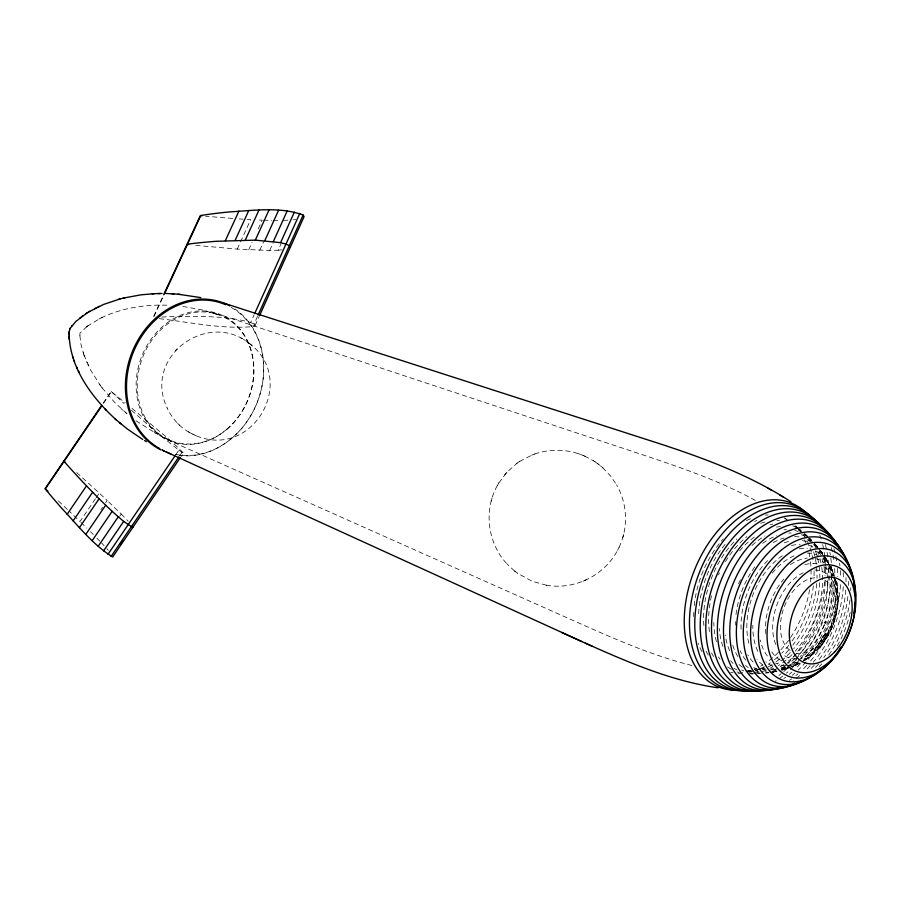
<?xml version="1.0" encoding="UTF-8"?>
<svg xmlns="http://www.w3.org/2000/svg" width="901" height="901" viewBox="0 0 901 901"><rect width="100%" height="100%" fill="white"/><g stroke="black" fill="none" stroke-linecap="round" stroke-linejoin="round"><path stroke-width="0.68" stroke-dasharray="4.5 3.38" d="M249.025 343.146C298.524 379.929 252.978 459.814 195.99 435.679M497.273 485.662C483.353 510.428 487.644 543.585 507.207 564.127M619.055 547.324C628.481 527.727 627.479 503.636 616.588 484.828M622.692 537.841L623.616 534.439M491.18 501.159L492.081 497.983M159.376 318.661C190.584 322.333 222.108 329.383 253.598 326.59L255.118 325.486L254.071 324.056L257.483 316.465M255.118 325.486L259.161 316.51M195.742 245.354L237.233 249.104L269.726 250.467L278.161 250.219L280.999 243.923M161.741 317.062A1160.544 213.12 19.4 0 1 181.54 316.431C204.64 316.42 228.257 316.15 250.669 322.468L254.093 314.877M259.725 250.32L263.678 241.603M269.726 250.467L273.127 242.955M248.699 249.836L252.066 242.414M258.26 228.82L262.202 220.159L257.078 219.923M237.233 249.104L250.692 219.63L244.385 219.247M153.688 316.296L163.058 296.069M153.992 316.499L163.363 296.271M249.16 343.258C207.444 309.955 142.685 356.706 167.192 408.074M546.209 585.188C574.297 590.313 604.605 575.581 617.647 550.117M617.568 550.286L619.145 547.144M498.827 482.97L506.981 472.124L517.174 463.114M497.183 485.83L498.917 482.801M103.232 403.074L111.127 391.462L125.115 402.758M103.547 403.265L111.442 391.653M95.427 498.794L79.998 521.476L69.501 511.441M96.204 497.667L99.29 493.129L75.459 471.426M100.968 509.617L102.523 507.331M105.631 502.769L107.185 500.483L99.29 493.129M119.698 516.329L121.263 514.02L107.185 500.483M175.751 454.814L178.871 450.218L155.727 431.669L131.433 410.259M179.671 455.771L182.013 452.325L183.489 453.012L181.112 456.503M504.673 474.759L506.981 472.124M177.148 348.721L175.368 350.669M87.003 326.477L79.952 333.1L79.93 336.478M87.262 326.275L100.034 318.447M86.158 327.119L88.23 325.543M519.528 461.503L531.984 455.028M516.814 463.373L519.888 461.256M804.052 660.681C829.967 644.62 843.359 611.216 836.06 581.652M804.007 660.523L808.073 657.82L801.417 662.111M799.975 663.046L791.134 666.886M101.205 317.884C122.378 307.669 146.356 304.211 169.703 305.304M98.817 319.055L102.545 317.22M792.475 666.594L797.025 664.533L790.977 666.785M583.071 581.201L586.416 579.748M534.631 454.059C550.455 448.495 568.351 449.092 583.769 455.715M789.76 667.247L784.917 669.049L788.623 667.799M531.545 455.196L535.048 453.901M781.482 669.398L786.528 667.517L781.606 669.173M772.945 671.752L776.977 671.222L772.99 672.056L775.446 671.234M757.167 670.062L760.703 668.981M761.886 668.621L764.239 667.889L761.672 668.666M748.844 672.563L753.979 671.008M755.263 670.614L760.399 669.06M772.99 672.056L775.401 671.324M782.316 669.939L787.688 668.317M747.436 671.403L756.558 668.666M754.486 669.297L756.874 668.576M748.461 671.099L750.871 670.378M293.095 219.821L295.686 219.506M770.265 672.135L776.989 671.324A68.532 44.566 -68.8 0 1 772.472 671.977M765.309 672.957L768.97 672.551M278.161 250.219L282.013 249.836M283.319 220.407L288.162 220.171M273.273 220.452L280.808 220.418M749.001 673.835L753.202 673.835M263.588 220.193L271.888 220.407M239.339 218.932L243.124 219.168M232.683 218.459L205.541 216.206M738.02 673.205L740.656 673.452M182.835 306.43L202.184 309.955L220.261 315.316L212.185 312.715L216.341 313.953M546.502 585.245L532.108 581.246L517.433 573.182M691.9 665.512C653.281 655.838 616.678 639.823 580.402 623.717L164.872 438.528M222.907 315.643L642.278 454.667C681.314 467.72 720.586 481.089 756.671 501.17M580.357 454.363L578.07 453.586M584.558 456.052L593.658 460.884M192.15 433.933L194.087 434.856M163.475 451.108L165.953 452.167M582.981 455.377L585.154 456.311M193.952 434.8L196.181 435.757M169.118 439.925L159.128 435.048M162.462 449.982L164.23 450.793L161.808 449.565M250.669 322.468L254.071 324.056M192.251 433.978L188.095 431.669M240.77 337.954L242.087 338.652M135.983 420.812L156.053 433.415M154.229 432.446L160.964 436.016M189.142 432.3C179.457 426.702 171.832 418.21 167.113 407.905M244.61 340.116L243.326 339.35M594.615 461.503L600.911 466.144M593.297 460.648L595.099 461.808M178.871 450.218L182.013 452.325M784.456 517.771L786.753 519.37M514.55 570.986L515.226 571.516M515.09 571.414L517.534 573.25M599.773 465.209L597.408 463.418M132.03 408.401L171.01 440.961L183.489 453.012M251.875 345.477L250.039 343.945M514.64 571.065L506.993 563.913M102.061 387.802L114.573 402.353L128.179 414.798M602.623 467.619L610.968 476.471L616.836 485.267M600.562 465.84L603.039 467.979M125.205 412.241L126.681 413.536M121.376 408.908L122.806 410.169M797.295 527.412L800.313 530.07M805.471 534.53L807.51 536.399M58.362 500.945L68.589 510.574M111.127 391.462L115.88 395.944A1184.105 64.072 35.5 0 0 124.068 403.535M177.688 423.391L179.648 425.295M80.966 522.422L86.789 528.076M809.515 538.302L811.497 540.251M90.517 531.759L93.265 534.484M817.106 547.301L814.56 544.733L819.212 549.486M121.263 514.02L128.145 521.15M799.131 529.439L802.915 533.302M794.896 525.891L797.79 528.842M96.948 538.201L99.718 541.05M799.119 529.259L801.012 531.263M101.576 542.943L104.189 545.758M814.358 543.303L819.471 549.43M106.802 548.585L108.278 550.32M83.951 354.881L90.584 369.984L100.563 385.752M99.549 384.4L103.131 389.232M822.23 553.574L821.07 551.389L823.244 554.397M823.965 555.399L831.341 568.328L834.191 575.716M829.866 566.076L831.938 569.669L830.058 566.402A65.953 42.809 -68.8 0 1 802.532 659.228M827.546 562.044L829.427 565.31M821.07 551.389L822.737 554.498M823.334 555.635L825.113 559.037M86.552 361.594L87.16 362.912M87.814 364.353L88.467 365.772M79.896 335.668L80.82 343.596L83.59 353.845M83.162 352.618L84.412 356.244M833.999 575.536L833.267 573.295L834.056 575.75M834.45 576.978L836.027 581.888L835.396 579.512M231.106 307.399A79.254 66.82 -68.8 0 1 257.652 401.272A79.93 67.406 -68.8 0 1 179.524 455.467M175.425 454.341A79.254 66.82 -68.8 0 0 257.652 401.272A79.93 67.406 -68.8 0 0 235.015 309.032M165.176 451.198A79.254 66.82 -68.8 0 1 161.91 449.712M165.547 451.964A79.93 67.406 -68.8 0 1 162.225 450.545M824.73 580.075A39.407 25.318 -68.8 0 1 831.713 624.404A39.407 25.318 -68.8 0 1 796.867 653.214M790.2 650.454A39.407 25.318 -68.8 0 1 784.242 606.79A39.407 25.318 -68.8 0 1 817.883 577.823M814.605 569.995A46.3 29.789 -68.8 0 1 828.312 575.412M831.296 578.825A46.3 29.789 -68.8 0 1 833.042 624.855A46.3 29.789 -68.8 0 1 800.989 658.338M796.473 658.958A46.3 29.789 -68.8 0 1 782.552 654.126M775.806 644.508A46.3 29.789 -68.8 0 1 803.106 572.845M823.942 566.673A51.717 33.326 -68.8 0 1 832.569 575.649M834.979 580.616A51.717 33.326 -68.8 0 1 803.298 660.118M797.306 662.179A51.717 33.326 -68.8 0 1 787.395 662.595M780.649 660.275A51.717 33.326 -68.8 0 1 770.31 649.328M765.884 633.876A51.717 33.326 -68.8 0 1 783.859 579.163M804.83 564.657A51.717 33.326 -68.8 0 1 817.331 564.037M815.27 558.552A56.087 36.209 -68.8 0 1 824.618 562.922M828.515 566.605A56.087 36.209 -68.8 0 1 834.044 575.649M835.464 579.557A56.087 36.209 -68.8 0 1 804.694 660.298M799.153 663.159A56.087 36.209 -68.8 0 1 788.105 665.771M785.424 665.749A56.087 36.209 -68.8 0 1 775.491 662.956M767.37 655.996A56.087 36.209 -68.8 0 1 760.309 640.059M790.402 564.612A56.087 36.209 -68.8 0 1 807.285 558.113M822.861 558.327A59.815 38.687 -68.8 0 1 827.028 562.269M830.542 567.168A59.815 38.687 -68.8 0 1 834.089 575.018M835.61 580.571A59.815 38.687 -68.8 0 1 804.559 660.219M798.703 663.789A59.815 38.687 -68.8 0 1 792.756 666.312M785.875 667.832A59.815 38.687 -68.8 0 1 781.077 667.968M772.968 666.166A59.815 38.687 -68.8 0 1 765.816 661.818M757.899 651.389A59.815 38.687 -68.8 0 1 752.853 625.317M772.281 573.104A59.815 38.687 -68.8 0 1 795.369 555.32M807.273 553.023A59.815 38.687 -68.8 0 1 818.119 555.433M815.777 551.04A63.07 40.86 -68.8 0 1 820.788 554.104M825.181 558.271A63.07 40.86 -68.8 0 1 828.886 563.452M830.463 566.38A63.07 40.86 -68.8 0 1 833.673 575.187M834.709 580.053A63.07 40.86 -68.8 0 1 804.537 659.239M798.444 663.53A63.07 40.86 -68.8 0 1 792.216 666.74M785.942 668.824A63.07 40.86 -68.8 0 1 782.834 669.409M775.75 669.612A63.07 40.86 -68.8 0 1 770.929 668.733M762.989 665.028A63.07 40.86 -68.8 0 1 756.998 659.566M748.889 643.269A63.07 40.86 -68.8 0 1 784.298 554.532M799.164 548.867A63.07 40.86 -68.8 0 1 807.33 548.653M819.268 550.815A65.953 42.809 -68.8 0 1 822.343 553.732M825.091 557.122A65.953 42.809 -68.8 0 1 828.582 563.035M798.342 662.46A65.953 42.809 -68.8 0 1 782.034 670.107M775.57 671.031A65.953 42.809 -68.8 0 1 772.405 671.02M766.312 670.029A65.953 42.809 -68.8 0 1 761.548 668.227M753.157 662.066A65.953 42.809 -68.8 0 1 747.819 654.858M741.084 629.112A65.953 42.809 -68.8 0 1 768.429 559.791M791.393 545.623A65.953 42.809 -68.8 0 1 800.156 544.26M808.422 545.206A65.953 42.809 -68.8 0 1 813.209 546.952M813.265 544.643A68.532 44.566 -68.8 0 1 815.912 546.479M820.71 551.029A68.532 44.566 -68.8 0 1 822.827 553.721M825.339 557.708A68.532 44.566 -68.8 0 1 827.951 563.283M829.224 566.909A68.532 44.566 -68.8 0 1 826.341 619.46M824.178 625.046A68.532 44.566 -68.8 0 1 781.505 670.107M766.988 671.955A68.532 44.566 -68.8 0 1 764.859 671.684M757.741 669.578A68.532 44.566 -68.8 0 1 753.067 666.999M745.769 660.163A68.532 44.566 -68.8 0 1 740.217 650.792M735.34 625.069A68.532 44.566 -68.8 0 1 735.419 621.6M735.993 614.527A68.532 44.566 -68.8 0 1 754.768 566.92M784.264 542.852A68.532 44.566 -68.8 0 1 790.064 541.129M802.329 540.645A68.532 44.566 -68.8 0 1 806.508 541.591M807.555 539.508A70.864 46.165 -68.8 0 1 810.461 541.084M814.087 543.686A70.864 46.165 -68.8 0 1 818.164 547.695M820.361 550.488A70.864 46.165 -68.8 0 1 826.994 564.139M828.075 568.092A70.864 46.165 -68.8 0 1 800.009 656.683M796.743 659.645A70.864 46.165 -68.8 0 1 788.229 665.85M784.726 667.81A70.864 46.165 -68.8 0 1 781.201 669.466M776.482 671.166A70.864 46.165 -68.8 0 1 767.156 672.799M759.329 672.225A70.864 46.165 -68.8 0 1 757.189 671.718M748.202 667.573A70.864 46.165 -68.8 0 1 745.499 665.535M737.829 656.514A70.864 46.165 -68.8 0 1 732.175 643.111M738.55 583.848A70.864 46.165 -68.8 0 1 741.895 576.888M773.216 542.571A70.864 46.165 -68.8 0 1 784.039 538.01M794.637 536.557A70.864 46.165 -68.8 0 1 800.246 537.12M808.49 538.336A72.958 47.629 -68.8 0 1 810.359 539.676M815.473 544.542A72.958 47.629 -68.8 0 1 817.736 547.414M819.786 550.556A72.958 47.629 -68.8 0 1 821.611 553.969M823.21 557.618A72.958 47.629 -68.8 0 1 798.455 655.117M795.144 658.293A72.958 47.629 -68.8 0 1 789.118 663.204M784.681 666.166A72.958 47.629 -68.8 0 1 781.077 668.182M776.223 670.378A72.958 47.629 -68.8 0 1 766.537 672.979M759.442 673.306A72.958 47.629 -68.8 0 1 757.144 673.103M751.58 671.898A72.958 47.629 -68.8 0 1 747.357 670.231M742.447 667.292A72.958 47.629 -68.8 0 1 737.998 663.418M729.619 650.702A72.958 47.629 -68.8 0 1 725.226 635.104M762.685 543.337A72.958 47.629 -68.8 0 1 776.561 535.712M788.825 533.077A72.958 47.629 -68.8 0 1 791.213 533.032M801.383 534.789A72.958 47.629 -68.8 0 1 804.537 536.084M804.48 534.507A74.873 48.969 -68.8 0 1 807.386 536.523M810.123 538.866A74.873 48.969 -68.8 0 1 811.824 540.6M814.977 544.474A74.873 48.969 -68.8 0 1 817.083 547.707M818.953 551.209A74.873 48.969 -68.8 0 1 820.597 554.948M822.005 558.924A74.873 48.969 -68.8 0 1 823.154 563.102M824.055 567.461A74.873 48.969 -68.8 0 1 825.001 575.48M825.192 581.449A74.873 48.969 -68.8 0 1 788.319 661.21M783.825 664.533A74.873 48.969 -68.8 0 1 773.644 670.119M761.21 673.452A74.873 48.969 -68.8 0 1 758.766 673.644M743.787 670.963A74.873 48.969 -68.8 0 1 741.681 669.95M733.099 663.496A74.873 48.969 -68.8 0 1 730.61 660.681M722.895 646.479A74.873 48.969 -68.8 0 1 719.257 628.459M751.997 545.477A74.873 48.969 -68.8 0 1 764.994 535.96M784.028 529.799A74.873 48.969 -68.8 0 1 786.494 529.664M794.795 530.52A74.873 48.969 -68.8 0 1 798.173 531.5M798.185 529.72A76.608 50.208 -68.8 0 1 800.313 530.835M804.323 533.516A76.608 50.208 -68.8 0 1 807.116 535.915M809.717 538.629A76.608 50.208 -68.8 0 1 812.094 541.659M814.256 544.97A76.608 50.208 -68.8 0 1 816.182 548.551M817.86 552.392A76.608 50.208 -68.8 0 1 818.615 554.397M819.921 558.564A76.608 50.208 -68.8 0 1 820.969 562.945M821.757 567.495A76.608 50.208 -68.8 0 1 795.29 651.096M791.934 654.689A76.608 50.208 -68.8 0 1 778.385 665.704M773.655 668.407A76.608 50.208 -68.8 0 1 769.826 670.198M753.337 673.835A76.608 50.208 -68.8 0 1 750.882 673.779M737.074 670.017A76.608 50.208 -68.8 0 1 733.955 668.17M716.441 641.692A76.608 50.208 -68.8 0 1 713.806 622.501M739.62 550.883A76.608 50.208 -68.8 0 1 756.975 535.239M776.527 527.096A76.608 50.208 -68.8 0 1 780.379 526.589M792.655 525.779A78.184 51.346 -68.8 0 1 801.169 530.633M804.931 533.978A78.184 51.346 -68.8 0 1 806.677 535.87M809.109 538.956A78.184 51.346 -68.8 0 1 811.317 542.346M815.405 550.928A78.184 51.346 -68.8 0 1 819.842 577.597M819.707 582.699A78.184 51.346 -68.8 0 1 793.68 648.709M790.312 652.504A78.184 51.346 -68.8 0 1 777.597 663.643M772.81 666.706A78.184 51.346 -68.8 0 1 769.904 668.294M765.996 670.119A78.184 51.346 -68.8 0 1 762.077 671.594M758.158 672.698A78.184 51.346 -68.8 0 1 754.261 673.43M739.327 672.619A78.184 51.346 -68.8 0 1 736.984 671.898M731.421 669.353A78.184 51.346 -68.8 0 1 727.287 666.594M720.045 659.205A78.184 51.346 -68.8 0 1 718.48 656.987M709.436 631.578A78.184 51.346 -68.8 0 1 711.52 595.707M718.502 574.939A78.184 51.346 -68.8 0 1 719.437 572.867M725.44 561.638A78.184 51.346 -68.8 0 1 746.918 536.591M770.107 524.596A78.184 51.346 -68.8 0 1 772.754 524.044M804.413 534.214A79.637 52.393 -68.8 0 1 806.046 536.354M808.298 539.8A79.637 52.393 -68.8 0 1 809.335 541.636M811.215 545.499A79.637 52.393 -68.8 0 1 812.06 547.526M813.569 551.761A79.637 52.393 -68.8 0 1 816.97 578.307M816.689 583.544A79.637 52.393 -68.8 0 1 792.846 645.06M788.668 650.083A79.637 52.393 -68.8 0 1 783.363 655.59M779.692 658.913A79.637 52.393 -68.8 0 1 775.907 661.931M772.044 664.634A79.637 52.393 -68.8 0 1 762.156 669.916M758.146 671.414A79.637 52.393 -68.8 0 1 750.184 673.295M713.66 656.536A79.637 52.393 -68.8 0 1 711.452 652.898M703.861 625.553A79.637 52.393 -68.8 0 1 736.827 538.967M760.804 523.335A79.637 52.393 -68.8 0 1 764.893 522.028M776.899 520.474A79.637 52.393 -68.8 0 1 779.478 520.62M795.662 526.015A80.955 53.362 -68.8 0 1 797.61 527.749M802.904 533.842A80.955 53.362 -68.8 0 1 813.513 563.666M814.042 571.279A80.955 53.362 -68.8 0 1 813.941 579.163M813.366 585.864A80.955 53.362 -68.8 0 1 791.956 641.095M788.69 645.398A80.955 53.362 -68.8 0 1 781.719 653.248M778.025 656.773A80.955 53.362 -68.8 0 1 774.229 659.994M770.344 662.899A80.955 53.362 -68.8 0 1 768.362 664.228M764.375 666.639A80.955 53.362 -68.8 0 1 755.252 670.783M733.087 672.765A80.955 53.362 -68.8 0 1 730.598 672.18M708.321 655.095A80.955 53.362 -68.8 0 1 704.661 648.281M698.669 613.66A80.955 53.362 -68.8 0 1 726.825 542.312M754.734 521.352A80.955 53.362 -68.8 0 1 756.829 520.541M784.67 518.537A82.16 54.263 -68.8 0 1 791.292 522.636M795.268 526.173A82.16 54.263 -68.8 0 1 797.115 528.166M804.582 539.845A82.16 54.263 -68.8 0 1 805.933 542.965M809.042 553.113A82.16 54.263 -68.8 0 1 809.762 556.728M810.483 561.695A82.16 54.263 -68.8 0 1 810.506 582.857M809.571 589.716A82.16 54.263 -68.8 0 1 766.683 662.381M762.651 665.006A82.16 54.263 -68.8 0 1 760.613 666.177M756.513 668.272A82.16 54.263 -68.8 0 1 754.441 669.184M750.308 670.727A82.16 54.263 -68.8 0 1 742.064 672.664M701.924 651.603A82.16 54.263 -68.8 0 1 698.129 643.179M693.714 616.554A82.16 54.263 -68.8 0 1 693.77 612.376M694.232 605.573A82.16 54.263 -68.8 0 1 723.278 538.899M746.49 520.62A82.16 54.263 -68.8 0 1 752.842 517.872M765.433 515.079A82.16 54.263 -68.8 0 1 768.159 514.955M819.809 535.081A98.896 65.232 -68.8 0 1 821.16 539.046M822.681 544.576A98.896 65.232 -68.8 0 1 825.181 575.165M824.652 581.674A98.896 65.232 -68.8 0 1 781.539 669.556M825.384 544.576A97.646 64.275 -68.8 0 1 789.726 665.985M787.091 668.565A97.646 64.275 -68.8 0 1 778.892 675.57M829.866 552.403A96.283 63.239 -68.8 0 1 830.283 554.678M830.812 558.136A96.283 63.239 -68.8 0 1 786.37 673.16M782.732 676.077A96.283 63.239 -68.8 0 1 775.277 681.201M831.229 547.448A94.763 62.124 -68.8 0 1 834.191 562.663M834.653 568.554A94.763 62.124 -68.8 0 1 826.859 618.458M824.516 624.596A94.763 62.124 -68.8 0 1 803.613 659.915M800.392 663.643A94.763 62.124 -68.8 0 1 795.369 668.869M791.911 672.078A94.763 62.124 -68.8 0 1 789.265 674.353M785.672 677.169A94.763 62.124 -68.8 0 1 783.847 678.498M833.909 548.698A93.096 60.896 -68.8 0 1 837.063 563.789M837.502 568.373A93.096 60.896 -68.8 0 1 837.784 576.64M837.603 582.688A93.096 60.896 -68.8 0 1 798.196 670.096M794.783 673.205A93.096 60.896 -68.8 0 1 792.17 675.39M839.552 563.114A91.238 59.545 -68.8 0 1 839.935 565.873M840.396 570.648A91.238 59.545 -68.8 0 1 840.667 577.575M840.487 584.67A91.238 59.545 -68.8 0 1 809.841 661.875M806.722 665.422A91.238 59.545 -68.8 0 1 801.856 670.378M798.095 673.79A91.238 59.545 -68.8 0 1 795.955 675.57M791.607 678.87A91.238 59.545 -68.8 0 1 789.4 680.379M843.133 572.439A89.165 58.069 -68.8 0 1 843.437 579.771M843.257 586.709A89.165 58.069 -68.8 0 1 813.288 662.212M810.236 665.67A89.165 58.069 -68.8 0 1 804.886 671.099M799.716 675.604A89.165 58.069 -68.8 0 1 793.319 680.3M845.938 577.62A86.856 56.448 -68.8 0 1 846.05 581.764M845.802 589.941A86.856 56.448 -68.8 0 1 817.398 661.525M814.267 665.152A86.856 56.448 -68.8 0 1 809.47 670.119M848.449 581.449A84.255 54.634 -68.8 0 1 848.505 585.492M847.864 596.53A84.255 54.634 -68.8 0 1 823.773 657.629M818.547 664.071A84.255 54.634 -68.8 0 1 814.876 668.035M850.747 587.925A81.315 52.607 -68.8 0 1 850.69 590.56M849.97 599.931A81.315 52.607 -68.8 0 1 828.458 655.41M821.813 663.823A81.315 52.607 -68.8 0 1 819.167 666.717M850.195 612.432A77.936 50.321 -68.8 0 1 837.052 646.321M827.625 633.493L817.838 647.515L827.625 633.493M825.969 633.459L815.518 648.112L825.969 633.459M800.674 531.793L798.748 529.822L800.674 531.793M226.928 429.169A67.361 56.797 -68.8 0 0 222.344 316.206A67.361 56.797 -68.8 0 0 137.301 388.545A67.361 56.797 -68.8 0 0 226.928 429.169M226.725 429.383A68.037 57.371 -68.8 0 0 222.108 315.271A68.037 57.371 -68.8 0 0 136.186 388.308A68.037 57.371 -68.8 0 0 226.725 429.383"/><path stroke-width="1.35" d="M69.14 331.613C68.622 366.47 91.53 397.364 116.229 419.866M68.927 334.834L68.96 334.023M68.972 333.505L69.005 332.874M69.062 332.244L70.289 327.908M258.058 315.204L303.141 215.024C279.783 206.509 253.879 210.541 229.586 211.904A1145.396 258.317 18.5 0 0 208.108 214.404L200.371 215.53L163.644 294.796M259.736 315.226L304.087 216.623L303.141 215.024M188.602 244.576L187.081 244.227L194.751 243.293A1149.62 245.725 18.7 0 1 216.071 241.299L255.31 240.139L280.571 242.662L294.379 212.062M254.656 313.616L299.796 213.436M264.815 240.623L278.589 210.248M273.386 241.479L287.182 210.969M245.297 240.026L258.992 210.001M255.31 240.139L269.05 209.922M235.184 240.229L248.822 210.417M225.329 240.691L238.911 211.093M164.534 293.737L200.675 215.733L201.903 215.857M69.782 328.842L75.909 321.398L86.958 312.996M180.324 457.674L112.681 556.964C92.623 544.643 77.7 525.148 61.617 508.153A1182.945 116.803 36.5 0 1 49.33 493.849L45.05 488.691L101.655 405.394M47.944 491.236L45.377 488.871L101.971 405.585M67.124 514.347L86.496 485.853L80.853 479.873A1183.238 101.869 36.2 0 1 68.206 466.076L63.791 461.109L64.996 462.078M73.105 520.936L92.634 492.216L86.496 485.853M79.412 527.671L99.087 498.749L92.634 492.216M85.865 534.316L105.676 505.202L99.087 498.749M92.229 540.6L112.163 511.317L105.676 505.202M98.243 546.22L118.268 516.802L112.163 511.317M103.581 550.894L123.674 521.397L118.268 516.802M107.94 554.374L174.963 455.962M111.082 556.469L178.882 456.92M120.182 544.463L122.502 541.073M71.596 326.049L72.035 325.486M81.856 316.488L82.836 315.744M79.862 317.985L80.718 317.343M88.523 312.039L103.536 304.459L120.137 298.907M85.899 313.649L89.706 311.307M94.582 308.626L95.833 308.018M97.95 306.982L99.324 306.317M123.302 298.096L140.984 294.83L154.127 293.715M118.515 299.323L125.025 297.657M158.137 293.58L162.067 293.467M152.235 293.782L160.108 293.512M166.009 293.489L173.938 293.895M178.173 294.233L200.833 297.6M171.956 293.749L180.211 294.39M718.052 687.801C671.527 681.133 627.997 662.224 585.413 643.19M280.571 242.662L285.989 244.081L289.345 245.669L290.325 247.223M224.18 303.243L644.102 438.708C694.919 454.904 745.972 472.496 790.977 501.789M171.077 454.16L166.234 451.964L581.922 641.613M592.43 646.344L561.605 632.412M768.001 488.263L771.819 490.482M779.861 495.1L783.588 497.262M144.532 440.555L146.345 441.603M142.73 439.474L127.21 428.921L114.754 418.582M123.674 521.397L132.774 527.479L132.503 526.375M119.382 422.58L120.903 423.898M105.09 409.088L106.397 410.507M76.664 367.09L77.295 368.43M78.398 370.818L79.074 372.282M72.823 356.942L73.263 358.204M73.961 360.242L74.445 361.639M68.938 336.478L68.983 337.289M69.017 338.145L69.073 339.136M159.781 448.608A79.254 66.82 -68.8 0 1 134.97 348.45A79.254 66.82 -68.8 0 1 225.768 304.741M161.144 450.027A79.93 67.406 -68.8 0 1 134.542 346.603A79.93 67.406 -68.8 0 1 229.879 305.912M741.455 689.727A98.896 65.232 -68.8 0 1 693.646 572.225A98.896 65.232 -68.8 0 1 808.017 515M746.974 689.986A97.646 64.275 -68.8 0 1 698.748 574.196A97.646 64.275 -68.8 0 1 812.308 518.525M748.934 690.605A96.283 63.239 -68.8 0 1 705.201 573.036A96.283 63.239 -68.8 0 1 817.252 523.098M755.68 690.504A94.763 62.124 -68.8 0 1 710.179 575.908A94.763 62.124 -68.8 0 1 821.318 526.837M764.712 689.637A93.096 60.896 -68.8 0 1 714.696 580.334A93.096 60.896 -68.8 0 1 825.271 530.7M767.945 689.806A91.238 59.545 -68.8 0 1 721.138 580.221A91.238 59.545 -68.8 0 1 829.742 535.678M777.912 687.97A89.165 58.069 -68.8 0 1 726.533 583.206A89.165 58.069 -68.8 0 1 835.126 542.852M782.237 687.497A86.856 56.448 -68.8 0 1 732.975 584.085A86.856 56.448 -68.8 0 1 839.022 548.157M794.952 683.183A84.255 54.634 -68.8 0 1 731.297 648.483A84.255 54.634 -68.8 0 1 768.519 543.697A84.255 54.634 -68.8 0 1 841.703 551.547M802.048 680.604A81.315 52.607 -68.8 0 1 737.795 648.799A81.315 52.607 -68.8 0 1 776.572 545.296A81.315 52.607 -68.8 0 1 846.726 561.346M809.796 676.966A77.936 50.321 -68.8 0 1 744.845 650.06A77.936 50.321 -68.8 0 1 783.633 548.304A77.936 50.321 -68.8 0 1 850.443 570.344M821.397 669.161A74.017 47.674 -68.8 0 1 753.135 654.408A74.017 47.674 -68.8 0 1 789.175 553.045A74.017 47.674 -68.8 0 1 853.303 579.422M853.9 583.893A74.017 47.674 -68.8 0 1 854.103 586.179M840.915 646.986A69.354 44.577 -68.8 0 1 764.667 663.564A69.354 44.577 -68.8 0 1 794.84 558.429A69.354 44.577 -68.8 0 1 855.5 596.158M855.274 601.823A69.354 44.577 -68.8 0 1 853.72 613.39M824.854 622.636C826.499 625.024 826.228 618.908 824.854 622.636M831.116 661.368A63.622 40.804 -68.8 0 0 836.218 558.383A63.622 40.804 -68.8 0 0 767.134 631.139A63.622 40.804 -68.8 0 0 831.116 661.368M833.414 657.82A56.166 35.927 -68.8 0 0 837.829 566.988A56.166 35.927 -68.8 0 0 776.977 631.398A56.166 35.927 -68.8 0 0 833.414 657.82M834.698 651.84A45.151 28.821 -68.8 0 0 838.11 578.904A45.151 28.821 -68.8 0 0 789.332 630.88A45.151 28.821 -68.8 0 0 834.698 651.84"/></g></svg>
